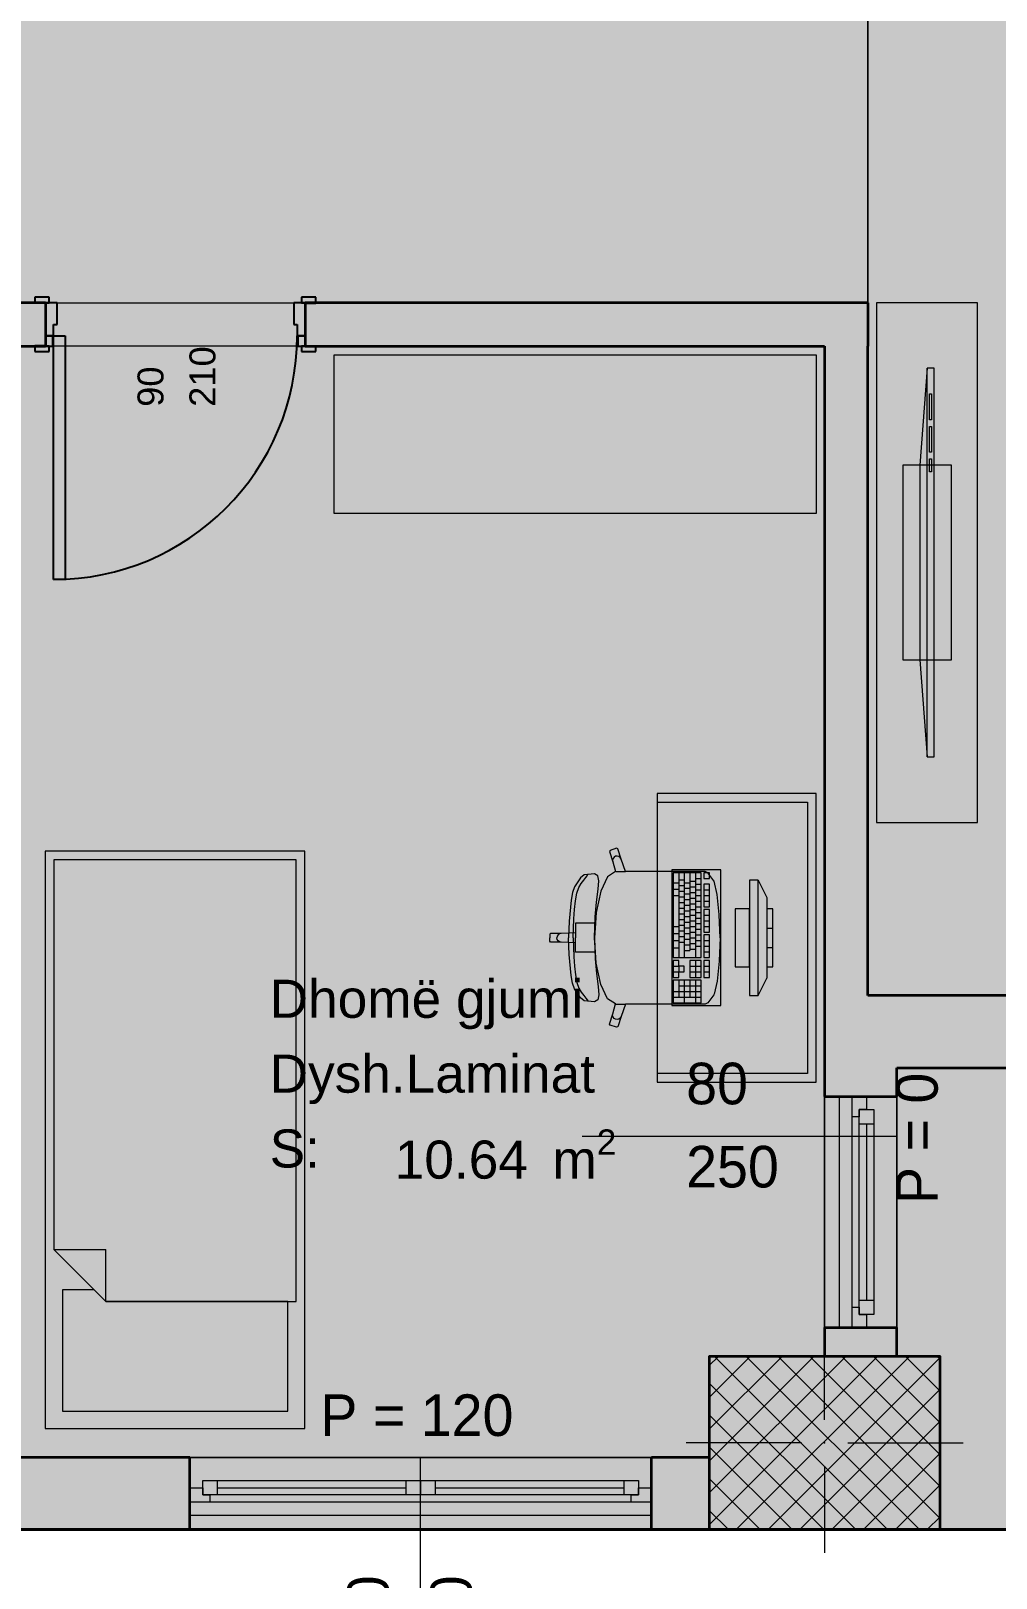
# Model space of a CAD drawing. Header units: millimetres. Extents: x 172821 to 253959, y -36092 to 17885.
# Drawn here: x 224861 to 228205, y -9034 to -3675 of the extents above; entities that cross this region are included whole.
import ezdxf
from ezdxf.enums import TextEntityAlignment as Align

# ---------------------------------------------------------------- set-up
doc = ezdxf.new("R2010")
doc.units = ezdxf.units.MM
doc.header["$MEASUREMENT"] = 0
for name, color, linetype, lineweight in [('A - Fill zone_Pen_No__22', 8, 'Continuous', 35), ('A - Mobilimi_Pen_No__18', 9, 'Continuous', 15), ('A - Muret_Pen_No__22', 8, 'Continuous', 35), ('A - Pllaka meskatit_Pen_No__1', 7, 'Continuous', 13), ('A - Pllaka meskatit_Pen_No__22', 8, 'Continuous', 35), ('A - Shtyllat_Pen_No__101', 252, 'Continuous', 13), ('A - Shtyllat_Pen_No__22', 8, 'Continuous', 35), ('ARCHICAD Doors_Pen_No__42', 8, 'Continuous', 25), ('ARCHICAD Windows_Pen_No__101', 252, 'Continuous', 13), ('ARCHICAD Windows_Pen_No__22', 8, 'Continuous', 35), ('ARCHICAD Zone Stamps_Pen_No__101', 252, 'Continuous', 13)]:
    doc.layers.add(name, color=color, linetype=linetype, lineweight=lineweight)
for name, color, linetype, lineweight, true_color in [('A - Fill zone_Pen_No__255', 7, 'Continuous', 13, 0xe8e8e8), ('A - Muret_Pen_No__82', 7, 'Continuous', 20, 0xaaaaaa), ('ARCHICAD Door Markers_Pen_No__112', 7, 'Continuous', 13, 0xd5aaaa), ('ARCHICAD Window Markers_Pen_No__111', 7, 'Continuous', 13, 0xccccff), ('ARCHICAD Windows_Pen_No__102', 7, 'Continuous', 13, 0xcccccc), ('Model Unit - Zone_Pen_No__102', 7, 'Continuous', 13, 0xcccccc)]:
    doc.layers.add(name, color=color, linetype=linetype, lineweight=lineweight, true_color=true_color)
for name, color, linetype in [('A - Muret', 7, 'Continuous'), ('A - Pllaka meskatit', 7, 'Continuous'), ('A - Shtyllat', 7, 'Continuous'), ('ARCHICAD Window Markers', 7, 'Continuous'), ('ARCHICAD Windows', 7, 'Continuous'), ('Model Unit - Zone', 7, 'Continuous')]:
    doc.layers.add(name, color=color, linetype=linetype)
doc.styles.add('GENERATED_STYLE_1', font='GOTHIC.TTF')
doc.styles.add('GENERATED_STYLE_2', font='arial.ttf')

# ---------------------------------------------------------------- blocks, each defined once
blk = doc.blocks.new('Slab_1', base_point=(232061.1, 7783.8))
at = {"layer": 'A - Pllaka meskatit_Pen_No__1', "color": 7, "linetype": 'Continuous', "lineweight": 13, "flags": 128}
blk.add_lwpolyline([(232061.1, 7783.8), (190161.1, 7783.8), (190161.1, -3216.2), (191111.1, -3216.2), (191111.1, -7116.2), (191511.1, -7116.2), (191511.1, -8316.2), (195311.1, -8316.2), (195311.1, -7116.2), (200461.1, -7116.2), (200461.1, -10116.2), (218411.1, -10116.2), (218411.1, -8866.2), (232061.1, -8866.2)], close=True, dxfattribs=at)
blk = doc.blocks.new('Slab_3', base_point=(218411.1, -10116.2))
at = {"layer": 'A - Pllaka meskatit_Pen_No__22', "color": 8, "linetype": 'Continuous', "lineweight": 35, "flags": 128}
blk.add_lwpolyline([(218411.1, -10116.2), (232061.1, -10116.2), (232061.1, -8866.2), (218411.1, -8866.2)], close=True, dxfattribs=at)
blk = doc.blocks.new('Dhomë gjumi_Dysh.Laminat _77', base_point=(226264.1, -7337.2))
at = {"layer": 'ARCHICAD Zone Stamps_Pen_No__101', "color": 252, "lineweight": 13, "insert": (226121.4, -7480), "char_height": 132, "attachment_point": 1, "style": 'GENERATED_STYLE_2'}
blk.add_mtext('\\A1;{\\pql;\\pt0,6060;\\fArial|b0|i0|c0|p34;10.64\\fArial|b0|i0|c0|p34;\\A1{\\H.66x;\\S^  ;}\\fArial|b0|i0|c0|p34; m\\fArial|b0|i0|c0|p34;\\A1{\\H.66x;\\S2^  ;}}', dxfattribs=at)
at = {"layer": 'ARCHICAD Zone Stamps_Pen_No__101', "color": 252, "lineweight": 13, "style": 'GENERATED_STYLE_2'}
for tag, p in [('ROOM_NAME', (225687.9, -6961.4)), ('DUMMY_849', (226840.4, -6931.2)), ('ROOM_NUMBER', (225687.9, -7220.7)), ('DUMMY_850', (226840.4, -7190.5)), ('measuredAreaCode', (225687.9, -7480))]:
    blk.add_attdef(tag, text='', height=132, dxfattribs=at).set_placement(p, align=Align.TOP_LEFT)
blk = doc.blocks.new('Slab_5', base_point=(232061.1, 7783.8))
at = {"layer": 'A - Pllaka meskatit_Pen_No__22', "color": 8, "linetype": 'Continuous', "lineweight": 35, "flags": 128}
blk.add_lwpolyline([(232061.1, 7783.8), (190161.1, 7783.8), (190161.1, -3216.2), (191111.1, -3216.2), (191111.1, -7116.2), (191511.1, -7116.2), (191511.1, -8316.2), (195311.1, -8316.2), (195311.1, -7116.2), (200461.1, -7116.2), (200461.1, -10116.2), (218411.1, -10116.2), (218411.1, -8866.2), (232061.1, -8866.2)], close=True, dxfattribs=at)
blk = doc.blocks.new('Triple Window 25')
at = {"layer": 'ARCHICAD Windows_Pen_No__101', "color": 252, "linetype": 'Continuous', "lineweight": 13}
for p, q in [((-1200, 105), (1200, 105)), ((-1200, 0), (-1155, 0)), ((-1155, 25), (-1105, 25)), ((-1155, -25), (-1155, 25)), ((-1155, 0), (-1155, -25)), ((-1105, 25), (-1105, -25)), ((-1105, 25), (-468.3, 25)), ((-1105, 0), (-468.3, 0)), ((-468.3, -25), (-468.3, 25)), ((-468.3, 25), (-418.3, 25)), ((-418.3, 25), (-418.3, -25)), ((-418.3, -25), (-418.3, 0)), ((-418.3, 0), (-393.3, 0)), ((-393.3, 0), (-368.3, 0)), ((-368.3, 25), (-318.3, 25)), ((-368.3, -25), (-368.3, 25)), ((-368.3, 0), (-368.3, -25)), ((-318.3, 25), (-318.3, -25)), ((-318.3, 25), (318.3, 25)), ((-318.3, 0), (318.3, 0)), ((318.3, -25), (318.3, 25)), ((318.3, 25), (368.3, 25)), ((368.3, 25), (368.3, -25)), ((368.3, -25), (368.3, 0)), ((368.3, 0), (393.3, 0)), ((393.3, 0), (418.3, 0)), ((418.3, 25), (468.3, 25)), ((418.3, -25), (418.3, 25)), ((418.3, 0), (418.3, -25)), ((468.3, 25), (468.3, -25)), ((468.3, 25), (1105, 25)), ((468.3, 0), (1105, 0)), ((1105, -25), (1105, 25)), ((1105, 25), (1155, 25)), ((1155, 25), (1155, -25)), ((1155, -25), (1155, 0)), ((1155, 0), (1200, 0)), ((-1130, -50), (-1200, -50)), ((-1155, -25), (-1130, -25)), ((-1105, -25), (-1155, -25)), ((-1130, -25), (-1130, -50)), ((-468.3, -25), (-1105, -25)), ((-418.3, -25), (-468.3, -25)), ((-443.3, -50), (-443.3, -25)), ((-443.3, -25), (-418.3, -25)), ((-393.3, -50), (-443.3, -50)), ((-343.3, -50), (-393.3, -50)), ((-368.3, -25), (-343.3, -25)), ((-318.3, -25), (-368.3, -25)), ((-343.3, -25), (-343.3, -50)), ((318.3, -25), (-318.3, -25)), ((368.3, -25), (318.3, -25)), ((343.3, -50), (343.3, -25)), ((343.3, -25), (368.3, -25)), ((393.3, -50), (343.3, -50)), ((443.3, -50), (393.3, -50)), ((418.3, -25), (443.3, -25)), ((468.3, -25), (418.3, -25)), ((443.3, -25), (443.3, -50)), ((1105, -25), (468.3, -25)), ((1155, -25), (1105, -25)), ((1130, -50), (1130, -25)), ((1130, -25), (1155, -25)), ((1200, -50), (1130, -50)), ((-1200, -145), (1200, -145))]:
    blk.add_line(p, q, dxfattribs=at)
at = {"layer": 'ARCHICAD Windows_Pen_No__102', "color": 254, "linetype": 'Continuous', "lineweight": 13, "true_color": 0xcccccc}
for p, q in [((1200, 105), (-1200, 105)), ((-1200, 105), (-1200, -95)), ((1200, -95), (1200, 105)), ((-1105, 25), (-468.3, 25)), ((-318.3, 25), (318.3, 25)), ((468.3, 25), (1105, 25)), ((-443.3, -50), (-1130, -50)), ((343.3, -50), (-343.3, -50)), ((1130, -50), (443.3, -50)), ((-1200, -95), (1200, -95))]:
    blk.add_line(p, q, dxfattribs=at)
at = {"layer": 'ARCHICAD Windows_Pen_No__22', "color": 8, "linetype": 'Continuous', "lineweight": 35}
for p, q in [((-1200, 0), (-1200, 105)), ((1200, 0), (1200, 105)), ((-1200, -50), (-1200, 0)), ((-1200, -50), (-1200, 0)), ((1200, -50), (1200, 0)), ((1200, -50), (1200, 0)), ((-1200, -145), (-1200, -50)), ((1200, -145), (1200, -50))]:
    blk.add_line(p, q, dxfattribs=at)
blk = doc.blocks.new('W Marker 25_5')
at = {"layer": 'ARCHICAD Window Markers_Pen_No__111', "color": 254, "linetype": 'Continuous', "lineweight": 13, "true_color": 0xccccff}
blk.add_line((196.3, 840), (196.3, -250), dxfattribs=at)
at = {"layer": 'ARCHICAD Window Markers_Pen_No__111', "color": 254, "lineweight": 13, "true_color": 0xccccff, "char_height": 144, "attachment_point": 7, "style": 'GENERATED_STYLE_1'}
for s, insert, rotation in [('\\A1;{\\pql;\\pt0;\\fCentury Gothic|b0|i0|c0|p34;240\\fCentury Gothic|b0|i0|c0|p34;\\A1{\\H.66x;\\S^  ;}\\fCentury Gothic|b0|i0|c0|p34;\\fCentury Gothic|b0|i0|c0|p34;}', (-23.4, 480), 270), ('\\A1;{\\pql;\\pt0;\\fCentury Gothic|b0|i0|c0|p34;240\\fCentury Gothic|b0|i0|c0|p34;\\A1{\\H.66x;\\S^  ;}\\fCentury Gothic|b0|i0|c0|p34;\\fCentury Gothic|b0|i0|c0|p34;}', (264.6, 480), 270), ('\\A1;{\\pql;\\pt0;\\fCentury Gothic|b0|i0|c0|p34;P = 10\\fCentury Gothic|b0|i0|c0|p34;\\A1{\\H.66x;\\S^  ;}\\fCentury Gothic|b0|i0|c0|p34;\\fCentury Gothic|b0|i0|c0|p34;}', (487.7, -282.3), 180)]:
    blk.add_mtext(s, dxfattribs=dict(at, insert=insert, rotation=rotation))
blk = doc.blocks.new('Wall_12', base_point=(231811.1, -7266.2))
at = {"layer": 'A - Muret_Pen_No__82', "linetype": 'Continuous', "lineweight": 0, "true_color": 0xd4d4d4}
for points in [[(227861.1, -7266.2), (227611.1, -7016.2), (227611.1, -7266.2)], [(227861.1, -7016.2), (227611.1, -7016.2), (227861.1, -7266.2)], [(227861.1, -7266.2), (228611.1, -7266.2), (228611.1, -7016.2), (227861.1, -7016.2)], [(231011.1, -7266.2), (231661.1, -7266.2), (231661.1, -7016.2), (231011.1, -7016.2)]]:
    blk.add_hatch(color=254, dxfattribs=at).paths.add_polyline_path(points)
at = {"layer": 'A - Muret_Pen_No__22', "color": 8, "linetype": 'Continuous', "lineweight": 35}
for p, q in [((228611.1, -7121.2), (228611.1, -7016.2)), ((231011.1, -7121.2), (231011.1, -7016.2)), ((228611.1, -7171.2), (228611.1, -7121.2)), ((231011.1, -7171.2), (231011.1, -7121.2)), ((228611.1, -7266.2), (228611.1, -7171.2)), ((231011.1, -7266.2), (231011.1, -7171.2))]:
    blk.add_line(p, q, dxfattribs=at)
at = {"layer": 'A - Muret_Pen_No__22', "color": 8, "linetype": 'Continuous', "lineweight": 35, "flags": 128}
for points in [[(227611.1, -7016.2), (227611.1, -7266.2)], [(228611.1, -7016.2), (227761.1, -7016.2)], [(231661.1, -7016.2), (231011.1, -7016.2)], [(227861.1, -7266.2), (228611.1, -7266.2)], [(231011.1, -7266.2), (231661.1, -7266.2)]]:
    blk.add_lwpolyline(points, dxfattribs=at)
at = {"layer": 'ARCHICAD Window Markers', "color": 254, "lineweight": 13, "true_color": 0xccccff, "rotation": 180}
blk.add_blockref('W Marker 25_5', (229811.1, -7266.2), dxfattribs=at)
at = {"layer": 'ARCHICAD Windows', "color": 252, "linetype": 'Continuous', "lineweight": 13, "zscale": 1000}
blk.add_blockref('Triple Window 25', (229811.1, -7121.2), dxfattribs=at)
blk = doc.blocks.new('Double Sash Window 25')
at = {"layer": 'ARCHICAD Windows_Pen_No__101', "color": 252, "linetype": 'Continuous', "lineweight": 13}
for p, q in [((-800, 105), (800, 105)), ((800, 105), (-800, 105)), ((-800, 105), (-800, -95)), ((-800, 0), (-800, 105)), ((800, -95), (800, 105)), ((800, 0), (800, 105)), ((-800, 0), (-755, 0)), ((-800, -50), (-800, 0)), ((-800, -50), (-800, 0)), ((-755, 25), (-705, 25)), ((-755, -25), (-755, 25)), ((-755, 0), (-755, -25)), ((-705, 25), (-50, 25)), ((-705, 25), (-705, -25)), ((-705, 25), (-50, 25)), ((-705, 0), (-50, 0)), ((-50, -25), (-50, 25)), ((-50, 25), (0, 25)), ((0, 25), (0, -25)), ((0, 25), (50, 25)), ((0, -25), (0, 25)), ((50, 25), (705, 25)), ((50, 25), (50, -25)), ((50, 25), (705, 25)), ((50, 0), (705, 0)), ((705, -25), (705, 25)), ((705, 25), (755, 25)), ((755, 25), (755, -25)), ((755, -25), (755, 0)), ((755, 0), (800, 0)), ((800, -50), (800, 0)), ((800, -50), (800, 0)), ((-730, -50), (-800, -50)), ((-800, -145), (-800, -50)), ((-755, -25), (-730, -25)), ((-705, -25), (-755, -25)), ((-730, -25), (-730, -50)), ((0, -50), (-730, -50)), ((-50, -25), (-705, -25)), ((0, -25), (-50, -25)), ((50, -25), (0, -25)), ((730, -50), (0, -50)), ((705, -25), (50, -25)), ((755, -25), (705, -25)), ((730, -50), (730, -25)), ((730, -25), (755, -25)), ((800, -50), (730, -50)), ((800, -145), (800, -50)), ((-800, -95), (800, -95)), ((-800, -145), (800, -145))]:
    blk.add_line(p, q, dxfattribs=at)
blk = doc.blocks.new('W Marker 25_6')
at = {"layer": 'ARCHICAD Window Markers_Pen_No__111', "color": 254, "linetype": 'Continuous', "lineweight": 13, "true_color": 0xccccff}
blk.add_line((0, 840), (0, -250), dxfattribs=at)
at = {"layer": 'ARCHICAD Window Markers_Pen_No__111', "color": 254, "lineweight": 13, "true_color": 0xccccff, "char_height": 144, "attachment_point": 7, "style": 'GENERATED_STYLE_1'}
for s, insert, rotation in [('\\A1;{\\pql;\\pt0;\\fCentury Gothic|b0|i0|c0|p34;130\\fCentury Gothic|b0|i0|c0|p34;\\A1{\\H.66x;\\S^  ;}\\fCentury Gothic|b0|i0|c0|p34;\\fCentury Gothic|b0|i0|c0|p34;}', (-219.7, 480), 270), ('\\A1;{\\pql;\\pt0;\\fCentury Gothic|b0|i0|c0|p34;160\\fCentury Gothic|b0|i0|c0|p34;\\A1{\\H.66x;\\S^  ;}\\fCentury Gothic|b0|i0|c0|p34;\\fCentury Gothic|b0|i0|c0|p34;}', (68.3, 480), 270), ('\\A1;{\\pql;\\pt0;\\fCentury Gothic|b0|i0|c0|p34;P = 120\\fCentury Gothic|b0|i0|c0|p34;\\A1{\\H.66x;\\S^  ;}\\fCentury Gothic|b0|i0|c0|p34;\\fCentury Gothic|b0|i0|c0|p34;}', (347.6, -282.3), 180)]:
    blk.add_mtext(s, dxfattribs=dict(at, insert=insert, rotation=rotation))
blk = doc.blocks.new('Wall_13', base_point=(227611.1, -8866.2))
at = {"layer": 'A - Muret_Pen_No__82', "linetype": 'Continuous', "lineweight": 0, "true_color": 0xd4d4d4}
for points in [[(223911.1, -8616.2), (223911.1, -8866.2), (225411.1, -8866.2), (225411.1, -8616.2)], [(227011.1, -8866.2), (227211.1, -8866.2), (227211.1, -8616.2), (227011.1, -8616.2)]]:
    blk.add_hatch(color=254, dxfattribs=at).paths.add_polyline_path(points)
at = {"layer": 'A - Muret_Pen_No__22', "color": 8, "linetype": 'Continuous', "lineweight": 35}
for p, q in [((225411.1, -8721.2), (225411.1, -8616.2)), ((227011.1, -8721.2), (227011.1, -8616.2)), ((225411.1, -8771.2), (225411.1, -8721.2)), ((227011.1, -8771.2), (227011.1, -8721.2)), ((225411.1, -8866.2), (225411.1, -8771.2)), ((227011.1, -8866.2), (227011.1, -8771.2))]:
    blk.add_line(p, q, dxfattribs=at)
at = {"layer": 'A - Muret_Pen_No__22', "color": 8, "linetype": 'Continuous', "lineweight": 35, "flags": 128}
for points in [[(225411.1, -8616.2), (224811.1, -8616.2)], [(227211.1, -8616.2), (227011.1, -8616.2)], [(223911.1, -8866.2), (225411.1, -8866.2)], [(227011.1, -8866.2), (227211.1, -8866.2)]]:
    blk.add_lwpolyline(points, dxfattribs=at)
at = {"layer": 'ARCHICAD Window Markers_Pen_No__111', "color": 254, "lineweight": 13, "true_color": 0xccccff, "rotation": 180}
blk.add_blockref('W Marker 25_6', (226211.1, -8866.2), dxfattribs=at)
at = {"layer": 'ARCHICAD Windows_Pen_No__101', "color": 252, "linetype": 'Continuous', "lineweight": 13, "zscale": 1000}
blk.add_blockref('Double Sash Window 25', (226211.1, -8721.2), dxfattribs=at)
blk = doc.blocks.new('Door 25')
at = {"layer": 'ARCHICAD Doors_Pen_No__42', "color": 8, "linetype": 'Continuous', "lineweight": 25}
for p, q in [((382, 0), (382, 844)), ((382, 844), (422, 844)), ((422, 844), (422, 0)), ((-437, 54), (-487, 54)), ((-487, 54), (-487, 35)), ((-437, 35), (-437, 54)), ((487, 54), (437, 54)), ((437, 54), (437, 35)), ((487, 35), (487, 54)), ((-487, 35), (-437, 35)), ((-450, 35), (-487, 35)), ((-450, 35), (-487, 35)), ((-425, 35), (-450, 35)), ((-450, 35), (-450, 0)), ((-450, 0), (-450, 35)), ((-450, 0), (-450, 35)), ((-450, 0), (-425, 0)), ((-422, 0), (-450, 0)), ((-450, 0), (-450, -115)), ((-450, -115), (-450, 0)), ((-450, -115), (-450, 0)), ((-425, 0), (-425, 35)), ((-422, -40), (-422, 0)), ((422, 0), (382, 0)), ((450, 0), (422, 0)), ((422, 0), (422, -40)), ((450, 35), (425, 35)), ((425, 35), (425, 0)), ((425, 0), (450, 0)), ((437, 35), (487, 35)), ((450, 0), (450, 35)), ((450, 0), (450, 35)), ((450, 0), (450, 35)), ((450, 35), (487, 35)), ((450, 35), (487, 35)), ((450, -115), (450, 0)), ((450, -115), (450, 0)), ((450, -115), (450, 0)), ((-410, -40), (-422, -40)), ((-410, -115), (-410, -40)), ((422, -40), (410, -40)), ((410, -40), (410, -115)), ((-437, -115), (-487, -115)), ((-487, -115), (-487, -134)), ((-450, -115), (-487, -115)), ((-450, -115), (-487, -115)), ((-487, -134), (-437, -134)), ((-450, -115), (-410, -115)), ((-437, -134), (-437, -115)), ((410, -115), (450, -115)), ((487, -115), (437, -115)), ((437, -115), (437, -134)), ((437, -134), (487, -134)), ((450, -115), (487, -115)), ((450, -115), (487, -115)), ((487, -134), (487, -115))]:
    blk.add_line(p, q, dxfattribs=at)
blk.add_arc((422, 0), 844, 90, 180, dxfattribs=at)
blk = doc.blocks.new('D Marker 22')
at = {"layer": 'ARCHICAD Door Markers_Pen_No__112', "color": 9, "lineweight": 13, "true_color": 0xd5aaaa, "style": 'GENERATED_STYLE_2'}
for tag, p in [('AC_MarkerText_3', (-165.9, -155.7)), ('AC_MarkerText_2', (14.1, -224))]:
    blk.add_attdef(tag, text='', height=90, rotation=270, dxfattribs=at).set_placement(p, align=Align.BOTTOM_LEFT)
blk = doc.blocks.new('Wall_26', base_point=(227611.1, -4616.2))
at = {"layer": 'A - Muret_Pen_No__82', "linetype": 'Continuous', "lineweight": 0, "true_color": 0xd4d4d4}
for points in [[(221611.1, -4766.2), (221461.1, -4616.2), (221461.1, -4766.2)], [(221611.1, -4616.2), (221461.1, -4616.2), (221611.1, -4766.2)], [(221611.1, -4766.2), (223661.1, -4766.2), (223661.1, -4616.2), (221611.1, -4616.2)], [(224561.1, -4616.2), (224561.1, -4766.2), (224911.1, -4766.2), (224911.1, -4616.2)], [(227611.1, -4616.2), (225811.1, -4616.2), (225811.1, -4766.2), (227611.1, -4766.2)], [(227611.1, -4766.2), (227761.1, -4766.2), (227761.1, -4616.2)], [(227611.1, -4766.2), (227761.1, -4616.2), (227611.1, -4616.2)]]:
    blk.add_hatch(color=254, dxfattribs=at).paths.add_polyline_path(points)
at = {"layer": 'A - Muret_Pen_No__22', "color": 8, "linetype": 'Continuous', "lineweight": 35}
for p, q in [((223661.1, -4616.2), (223624.1, -4616.2)), ((223661.1, -4616.2), (223661.1, -4731.2)), ((224561.1, -4616.2), (224598.1, -4616.2)), ((224561.1, -4616.2), (224561.1, -4731.2)), ((224911.1, -4616.2), (224874.1, -4616.2)), ((224911.1, -4616.2), (224911.1, -4731.2)), ((225811.1, -4616.2), (225848.1, -4616.2)), ((225811.1, -4616.2), (225811.1, -4731.2)), ((223661.1, -4766.2), (223624.1, -4766.2)), ((223661.1, -4731.2), (223661.1, -4766.2)), ((224561.1, -4731.2), (224561.1, -4766.2)), ((224561.1, -4766.2), (224598.1, -4766.2)), ((224911.1, -4766.2), (224874.1, -4766.2)), ((224911.1, -4731.2), (224911.1, -4766.2)), ((225811.1, -4731.2), (225811.1, -4766.2)), ((225811.1, -4766.2), (225848.1, -4766.2))]:
    blk.add_line(p, q, dxfattribs=at)
at = {"layer": 'A - Muret_Pen_No__22', "color": 8, "linetype": 'Continuous', "lineweight": 35, "flags": 128}
for points in [[(221461.1, -4616.2), (221461.1, -4766.2)], [(223661.1, -4616.2), (221611.1, -4616.2)], [(224911.1, -4616.2), (224561.1, -4616.2)], [(227761.1, -4616.2), (225811.1, -4616.2)], [(227761.1, -4616.2), (227761.1, -4766.2)], [(221611.1, -4766.2), (223661.1, -4766.2)], [(224561.1, -4766.2), (224661.1, -4766.2)], [(224811.1, -4766.2), (224911.1, -4766.2)], [(225811.1, -4766.2), (227611.1, -4766.2)]]:
    blk.add_lwpolyline(points, dxfattribs=at)
at = {"layer": 'ARCHICAD Door Markers_Pen_No__112', "color": 9, "lineweight": 13, "true_color": 0xd5aaaa}
ref = blk.add_blockref('D Marker 22', (224111.1, -4766.2), dxfattribs=dict(at, rotation=180))
ref.add_attrib('AC_MarkerText_2', '90', dxfattribs={"color": 9, "lineweight": 13, "true_color": 0xd5aaaa, "height": 90, "rotation": 90, "style": 'GENERATED_STYLE_2'}).set_placement((224096.9, -4976.8), align=Align.BOTTOM_LEFT)
ref.add_attrib('AC_MarkerText_3', '210', dxfattribs={"color": 9, "lineweight": 13, "true_color": 0xd5aaaa, "height": 90, "rotation": 90, "style": 'GENERATED_STYLE_2'}).set_placement((224276.9, -4976.8), align=Align.BOTTOM_LEFT)
ref = blk.add_blockref('D Marker 22', (225361.1, -4766.2), dxfattribs=dict(at, rotation=180))
ref.add_attrib('AC_MarkerText_2', '90', dxfattribs={"color": 9, "lineweight": 13, "true_color": 0xd5aaaa, "height": 90, "rotation": 90, "style": 'GENERATED_STYLE_2'}).set_placement((225346.9, -4976.8), align=Align.BOTTOM_LEFT)
ref.add_attrib('AC_MarkerText_3', '210', dxfattribs={"color": 9, "lineweight": 13, "true_color": 0xd5aaaa, "height": 90, "rotation": 90, "style": 'GENERATED_STYLE_2'}).set_placement((225526.9, -4976.8), align=Align.BOTTOM_LEFT)
at = {"layer": 'ARCHICAD Doors_Pen_No__42', "color": 8, "linetype": 'Continuous', "lineweight": 25, "xscale": -1, "zscale": 1000, "rotation": 180}
blk.add_blockref('Door 25', (224111.1, -4731.2), dxfattribs=at)
at = {"layer": 'ARCHICAD Doors_Pen_No__42', "color": 8, "linetype": 'Continuous', "lineweight": 25, "zscale": 1000, "rotation": 180}
blk.add_blockref('Door 25', (225361.1, -4731.2), dxfattribs=at)
blk = doc.blocks.new('Window 25')
at = {"layer": 'ARCHICAD Windows_Pen_No__101', "color": 252, "linetype": 'Continuous', "lineweight": 13}
for p, q in [((-400, 105), (400, 105)), ((-400, 0), (-355, 0)), ((-355, 25), (-305, 25)), ((-355, -25), (-355, 25)), ((-355, 0), (-355, -25)), ((-305, 25), (-305, -25)), ((-305, 25), (305, 25)), ((-305, 0), (305, 0)), ((305, -25), (305, 25)), ((305, 25), (355, 25)), ((355, 25), (355, -25)), ((355, -25), (355, 0)), ((355, 0), (400, 0)), ((-330, -50), (-400, -50)), ((-355, -25), (-330, -25)), ((-305, -25), (-355, -25)), ((-330, -25), (-330, -50)), ((305, -25), (-305, -25)), ((355, -25), (305, -25)), ((330, -50), (330, -25)), ((330, -25), (355, -25)), ((400, -50), (330, -50)), ((-400, -145), (400, -145))]:
    blk.add_line(p, q, dxfattribs=at)
at = {"layer": 'ARCHICAD Windows_Pen_No__102', "color": 254, "linetype": 'Continuous', "lineweight": 13, "true_color": 0xcccccc}
for p, q in [((400, 105), (-400, 105)), ((-400, 105), (-400, -95)), ((400, -95), (400, 105)), ((-305, 25), (305, 25)), ((330, -50), (-330, -50)), ((-400, -95), (400, -95))]:
    blk.add_line(p, q, dxfattribs=at)
at = {"layer": 'ARCHICAD Windows_Pen_No__22', "color": 8, "linetype": 'Continuous', "lineweight": 35}
for p, q in [((-400, 0), (-400, 105)), ((400, 0), (400, 105)), ((-400, -50), (-400, 0)), ((-400, -50), (-400, 0)), ((400, -50), (400, 0)), ((400, -50), (400, 0)), ((-400, -145), (-400, -50)), ((400, -145), (400, -50))]:
    blk.add_line(p, q, dxfattribs=at)
blk = doc.blocks.new('W Marker 25_20')
at = {"layer": 'ARCHICAD Window Markers_Pen_No__111', "color": 254, "linetype": 'Continuous', "lineweight": 13, "true_color": 0xccccff}
blk.add_line((-262.8, -1090), (-262.8, 0), dxfattribs=at)
at = {"layer": 'ARCHICAD Window Markers_Pen_No__111', "color": 254, "lineweight": 13, "true_color": 0xccccff, "char_height": 144, "attachment_point": 7, "style": 'GENERATED_STYLE_1'}
for s, insert, rotation in [('\\A1;{\\pql;\\pt0;\\fCentury Gothic|b0|i0|c0|p34;P = 0\\fCentury Gothic|b0|i0|c0|p34;\\A1{\\H.66x;\\S^  ;}\\fCentury Gothic|b0|i0|c0|p34;\\fCentury Gothic|b0|i0|c0|p34;}', (-27.7, 183.7), 180), ('\\A1;{\\pql;\\pt0;\\fCentury Gothic|b0|i0|c0|p34;250\\fCentury Gothic|b0|i0|c0|p34;\\A1{\\H.66x;\\S^  ;}\\fCentury Gothic|b0|i0|c0|p34;\\fCentury Gothic|b0|i0|c0|p34;}', (-43.2, -730), 90), ('\\A1;{\\pql;\\pt0;\\fCentury Gothic|b0|i0|c0|p34;80\\fCentury Gothic|b0|i0|c0|p34;\\A1{\\H.66x;\\S^  ;}\\fCentury Gothic|b0|i0|c0|p34;\\fCentury Gothic|b0|i0|c0|p34;}', (-331.2, -730), 90)]:
    blk.add_mtext(s, dxfattribs=dict(at, insert=insert, rotation=rotation))
blk = doc.blocks.new('Wall_85', base_point=(227611.1, -7266.2))
at = {"layer": 'A - Muret_Pen_No__82', "linetype": 'Continuous', "lineweight": 0, "true_color": 0xd4d4d4}
for points in [[(227861.1, -7266.2), (227611.1, -7266.2), (227611.1, -7366.2), (227861.1, -7366.2)], [(227611.1, -8266.2), (227861.1, -8266.2), (227861.1, -8166.2), (227611.1, -8166.2)]]:
    blk.add_hatch(color=254, dxfattribs=at).paths.add_polyline_path(points)
at = {"layer": 'A - Muret_Pen_No__22', "color": 8, "linetype": 'Continuous', "lineweight": 35}
for p, q in [((227611.1, -7366.2), (227706.1, -7366.2)), ((227706.1, -7366.2), (227756.1, -7366.2)), ((227756.1, -7366.2), (227861.1, -7366.2)), ((227611.1, -8166.2), (227706.1, -8166.2)), ((227706.1, -8166.2), (227756.1, -8166.2)), ((227756.1, -8166.2), (227861.1, -8166.2))]:
    blk.add_line(p, q, dxfattribs=at)
at = {"layer": 'A - Muret_Pen_No__22', "color": 8, "linetype": 'Continuous', "lineweight": 35, "flags": 128}
for points in [[(227611.1, -7266.2), (227611.1, -7366.2)], [(227861.1, -7366.2), (227861.1, -7266.2)], [(227611.1, -8166.2), (227611.1, -8266.2)], [(227861.1, -8266.2), (227861.1, -8166.2)]]:
    blk.add_lwpolyline(points, dxfattribs=at)
at = {"layer": 'ARCHICAD Window Markers', "color": 254, "lineweight": 13, "true_color": 0xccccff, "rotation": 270}
blk.add_blockref('W Marker 25_20', (227861.1, -7766.2), dxfattribs=at)
at = {"layer": 'ARCHICAD Windows', "color": 21, "linetype": 'Continuous', "lineweight": 18, "true_color": 0xff9955, "zscale": 1000, "rotation": 270}
blk.add_blockref('Window 25', (227756.1, -7766.2), dxfattribs=at)
blk = doc.blocks.new('Wall_93', base_point=(227611.1, -4616.2))
at = {"layer": 'A - Muret_Pen_No__82', "linetype": 'Continuous', "lineweight": 0, "true_color": 0xd4d4d4}
blk.add_hatch(color=254, dxfattribs=at).paths.add_polyline_path([(227611.1, -4766.2), (227611.1, -7016.2), (227761.1, -7016.2), (227761.1, -4766.2)])
at = {"layer": 'A - Muret_Pen_No__22', "color": 8, "linetype": 'Continuous', "lineweight": 35, "flags": 128}
for points in [[(227611.1, -4766.2), (227611.1, -7016.2)], [(227761.1, -7016.2), (227761.1, -4766.2)]]:
    blk.add_lwpolyline(points, dxfattribs=at)
blk = doc.blocks.new('Column_10', base_point=(227611.1, -8566.2))
at = {"layer": 'A - Shtyllat_Pen_No__101', "linetype": 'Continuous', "lineweight": 13}
h = blk.add_hatch(dxfattribs=at)
h.set_pattern_fill('Concrete_Block', color=252, style=0, pattern_type=2)
h.set_pattern_definition([(45, (0, 0), (-55.154327, 55.154327), []), (135, (0, 0), (55.154327, 55.154327), [])])
h.paths.add_polyline_path([(228011.1, -8866.2), (228011.1, -8266.2), (227211.1, -8266.2), (227211.1, -8866.2)])
at = {"layer": 'A - Shtyllat_Pen_No__101', "color": 252, "linetype": 'Continuous', "lineweight": 13}
for p, q in [((227611.1, -8486.2), (227611.1, -8186.2)), ((227531.1, -8566.2), (227131.1, -8566.2)), ((227691.1, -8566.2), (228091.1, -8566.2)), ((227611.1, -8646.2), (227611.1, -8946.2))]:
    blk.add_line(p, q, dxfattribs=at)
blk.add_point((227611.1, -8566.2), dxfattribs=at)
at = {"layer": 'A - Shtyllat_Pen_No__22', "color": 8, "linetype": 'Continuous', "lineweight": 35, "flags": 128}
blk.add_lwpolyline([(228011.1, -8866.2), (228011.1, -8266.2), (227211.1, -8266.2), (227211.1, -8866.2)], close=True, dxfattribs=at)
blk = doc.blocks.new('Dining Table 01 25_3')
at = {"layer": 'A - Mobilimi_Pen_No__18', "color": 9, "linetype": 'Continuous', "lineweight": 15}
for p, q in [((1800, 350), (0, 350)), ((0, 350), (0, 0)), ((1800, 0), (1800, 350)), ((0, 0), (1800, 0))]:
    blk.add_line(p, q, dxfattribs=at)
at = {"layer": 'A - Mobilimi_Pen_No__18', "color": 9, "linetype": 'Continuous', "lineweight": 15, "flags": 128}
blk.add_lwpolyline([(0, 0), (1800, 0), (1800, 350), (0, 350)], close=True, dxfattribs=at)
blk = doc.blocks.new('Flat Panel TV 25')
at = {"layer": 'A - Mobilimi_Pen_No__18', "color": 9, "linetype": 'Continuous', "lineweight": 15}
for p, q in [((0, 25), (1347.4, 25)), ((988.1, 10), (988.1, 16.2)), ((988.1, 16.2), (1033, 16.2)), ((1033, 10), (988.1, 10)), ((1033, 16.2), (1033, 10)), ((1055.4, 10), (1055.4, 16.2)), ((1055.4, 16.2), (1145.3, 16.2)), ((1145.3, 10), (1055.4, 10)), ((1145.3, 16.2), (1145.3, 10)), ((1167.7, 10), (1167.7, 16.2)), ((1167.7, 16.2), (1257.5, 16.2)), ((1257.5, 10), (1167.7, 10)), ((1257.5, 16.2), (1257.5, 10))]:
    blk.add_line(p, q, dxfattribs=at)
at = {"layer": 'A - Mobilimi_Pen_No__18', "color": 9, "linetype": 'Continuous', "lineweight": 15, "flags": 128}
for points in [[(336.8, -59.2), (1010.5, -59.2), (1010.5, 109.2), (336.8, 109.2)], [(0, 0), (1347.4, 0), (1347.4, 25), (1010.5, 50), (336.8, 50), (0, 25)]]:
    blk.add_lwpolyline(points, close=True, dxfattribs=at)
blk = doc.blocks.new('Dining Table 01 25_19')
at = {"layer": 'A - Mobilimi_Pen_No__18', "color": 9, "linetype": 'Continuous', "lineweight": 15}
for p, q in [((1670, 550), (0, 550)), ((0, 550), (0, 0)), ((1670, 0), (1670, 550)), ((0, 0), (1670, 0))]:
    blk.add_line(p, q, dxfattribs=at)
at = {"layer": 'A - Mobilimi_Pen_No__18', "color": 9, "linetype": 'Continuous', "lineweight": 15, "flags": 128}
blk.add_lwpolyline([(0, 0), (1670, 0), (1670, 550), (0, 550)], close=True, dxfattribs=at)
blk = doc.blocks.new('Office Workstation Solo 25_2')
at = {"layer": 'A - Mobilimi_Pen_No__18', "color": 9, "linetype": 'Continuous', "lineweight": 15}
for p, q in [((-970, 0), (-1000, 0)), ((-1000, 0), (-1000, -30)), ((-30, 0), (-970, 0)), ((0, 0), (-30, 0)), ((0, -30), (0, 0)), ((-1000, -30), (-1000, -550)), ((-970, -30), (-30, -30)), ((-970, -550), (-970, -30)), ((-30, -30), (-30, -550)), ((0, -550), (0, -30)), ((-400, -150), (-600, -150)), ((-600, -150), (-600, -170)), ((-533.3, -170), (-533.3, -150)), ((-466.7, -170), (-466.7, -150)), ((-400, -170), (-400, -150)), ((-700, -200), (-640, -170)), ((-300, -200), (-700, -200)), ((-700, -200), (-700, -230)), ((-640, -170), (-360, -170)), ((-600, -170), (-400, -170)), ((-300, -200), (-360, -170)), ((-300, -230), (-300, -200)), ((-700, -230), (-300, -230)), ((-400, -230), (-600, -230)), ((-600, -230), (-600, -280)), ((-400, -280), (-400, -230)), ((-600, -280), (-400, -280)), ((-724.7, -375.1), (-729.3, -383.7)), ((-705.6, -369.1), (-725.2, -369.1)), ((-725.2, -369.1), (-725.2, -388.5)), ((-697.9, -353.9), (-724.7, -375.1)), ((-705.6, -388.5), (-705.6, -369.1)), ((-695.8, -353.1), (-697.9, -353.9)), ((-649.9, -342.4), (-695.8, -353.1)), ((-607.7, -369.1), (-686, -369.1)), ((-686, -369.1), (-686, -388.5)), ((-666.5, -388.5), (-666.5, -369.1)), ((-581.1, -335.2), (-649.9, -342.4)), ((-646.9, -388.5), (-646.9, -369.1)), ((-627.3, -388.5), (-627.3, -369.1)), ((-607.7, -388.5), (-607.7, -369.1)), ((-519.6, -369.1), (-597.9, -369.1)), ((-597.9, -369.1), (-597.9, -388.5)), ((-580, -335.1), (-581.1, -335.2)), ((-500, -332.6), (-580, -335.1)), ((-578.3, -388.5), (-578.3, -369.1)), ((-558.7, -388.5), (-558.7, -369.1)), ((-539.2, -388.5), (-539.2, -369.1)), ((-519.6, -388.5), (-519.6, -369.1)), ((-431.5, -369.1), (-509.8, -369.1)), ((-509.8, -369.1), (-509.8, -388.5)), ((-500, -332.6), (-420, -335.1)), ((-490.2, -388.5), (-490.2, -369.1)), ((-470.6, -388.5), (-470.6, -369.1)), ((-451, -388.5), (-451, -369.1)), ((-431.5, -388.5), (-431.5, -369.1)), ((-362.9, -369.1), (-421.7, -369.1)), ((-421.7, -369.1), (-421.7, -388.5)), ((-420, -335.1), (-418.9, -335.2)), ((-418.9, -335.2), (-350.1, -342.4)), ((-402.1, -388.5), (-402.1, -369.1)), ((-382.5, -388.5), (-382.5, -369.1)), ((-362.9, -388.5), (-362.9, -369.1)), ((-350.1, -342.4), (-304.2, -353.1)), ((-304.2, -353.1), (-302.1, -353.9)), ((-302.1, -353.9), (-275.3, -375.1)), ((-275.3, -375.1), (-270.7, -383.7)), ((-729.3, -383.7), (-729.3, -414.7)), ((-729.3, -414.7), (-729.3, -450.8)), ((-725.2, -388.5), (-705.6, -388.5)), ((-431.5, -398.2), (-725.2, -398.2)), ((-725.2, -398.2), (-725.2, -495.2)), ((-725.2, -417.6), (-431.5, -417.6)), ((-705.6, -417.6), (-705.6, -398.2)), ((-695.8, -437), (-695.8, -417.6)), ((-686, -388.5), (-607.7, -388.5)), ((-686, -417.6), (-686, -398.2)), ((-676.2, -437), (-676.2, -417.6)), ((-666.5, -417.6), (-666.5, -398.2)), ((-656.7, -437), (-656.7, -417.6)), ((-646.9, -417.6), (-646.9, -398.2)), ((-637.1, -437), (-637.1, -417.6)), ((-627.3, -417.6), (-627.3, -398.2)), ((-617.5, -437), (-617.5, -417.6)), ((-607.7, -417.6), (-607.7, -398.2)), ((-597.9, -388.5), (-519.6, -388.5)), ((-597.9, -437), (-597.9, -417.6)), ((-588.1, -417.6), (-588.1, -398.2)), ((-578.3, -437), (-578.3, -417.6)), ((-568.5, -417.6), (-568.5, -398.2)), ((-558.7, -437), (-558.7, -417.6)), ((-549, -417.6), (-549, -398.2)), ((-539.2, -437), (-539.2, -417.6)), ((-529.4, -417.6), (-529.4, -398.2)), ((-519.6, -437), (-519.6, -417.6)), ((-509.8, -388.5), (-431.5, -388.5)), ((-509.8, -417.6), (-509.8, -398.2)), ((-500, -437), (-500, -417.6)), ((-490.2, -417.6), (-490.2, -398.2)), ((-480.4, -437), (-480.4, -417.6)), ((-470.6, -417.6), (-470.6, -398.2)), ((-460.8, -437), (-460.8, -417.6)), ((-431.5, -495.2), (-431.5, -398.2)), ((-421.7, -388.5), (-362.9, -388.5)), ((-362.9, -398.2), (-421.7, -398.2)), ((-421.7, -398.2), (-421.7, -437)), ((-421.7, -417.6), (-362.9, -417.6)), ((-402.1, -437), (-402.1, -398.2)), ((-382.5, -437), (-382.5, -398.2)), ((-362.9, -437), (-362.9, -398.2)), ((-274.8, -398.2), (-353.1, -398.2)), ((-353.1, -398.2), (-353.1, -495.2)), ((-353.1, -417.6), (-274.8, -417.6)), ((-333.5, -475.8), (-333.5, -398.2)), ((-314, -495.2), (-314, -398.2)), ((-294.4, -495.2), (-294.4, -398.2)), ((-274.8, -495.2), (-274.8, -398.2)), ((-270.7, -383.7), (-270.7, -414.7)), ((-270.7, -414.7), (-270.7, -450.8)), ((-729.3, -450.8), (-729.3, -659.9)), ((-725.2, -437), (-455.9, -437)), ((-725.2, -456.4), (-431.5, -456.4)), ((-725.2, -475.8), (-431.5, -475.8)), ((-700.7, -475.8), (-700.7, -456.4)), ((-690.9, -456.4), (-690.9, -437)), ((-690.9, -495.2), (-690.9, -475.8)), ((-681.1, -475.8), (-681.1, -456.4)), ((-671.4, -456.4), (-671.4, -437)), ((-668.9, -495.2), (-668.9, -475.8)), ((-661.6, -475.8), (-661.6, -456.4)), ((-651.8, -456.4), (-651.8, -437)), ((-646.9, -495.2), (-646.9, -475.8)), ((-642, -475.8), (-642, -456.4)), ((-632.2, -456.4), (-632.2, -437)), ((-622.4, -475.8), (-622.4, -456.4)), ((-612.6, -456.4), (-612.6, -437)), ((-602.8, -475.8), (-602.8, -456.4)), ((-593, -456.4), (-593, -437)), ((-583.2, -475.8), (-583.2, -456.4)), ((-573.4, -456.4), (-573.4, -437)), ((-563.6, -475.8), (-563.6, -456.4)), ((-553.9, -456.4), (-553.9, -437)), ((-544.1, -475.8), (-544.1, -456.4)), ((-539.2, -495.2), (-539.2, -475.8)), ((-534.3, -456.4), (-534.3, -437)), ((-524.5, -475.8), (-524.5, -456.4)), ((-514.7, -456.4), (-514.7, -437)), ((-514.7, -495.2), (-514.7, -475.8)), ((-504.9, -475.8), (-504.9, -456.4)), ((-495.1, -456.4), (-495.1, -437)), ((-490.2, -495.2), (-490.2, -475.8)), ((-485.3, -475.8), (-485.3, -456.4)), ((-475.5, -456.4), (-475.5, -437)), ((-465.7, -495.2), (-465.7, -475.8)), ((-455.9, -456.4), (-455.9, -437)), ((-421.7, -437), (-362.9, -437)), ((-402.1, -475.8), (-421.7, -475.8)), ((-421.7, -475.8), (-421.7, -495.2)), ((-382.5, -456.4), (-402.1, -456.4)), ((-402.1, -456.4), (-402.1, -475.8)), ((-402.1, -495.2), (-402.1, -475.8)), ((-402.1, -475.8), (-382.5, -475.8)), ((-382.5, -475.8), (-382.5, -456.4)), ((-362.9, -475.8), (-382.5, -475.8)), ((-382.5, -495.2), (-382.5, -475.8)), ((-362.9, -495.2), (-362.9, -475.8)), ((-353.1, -437), (-294.4, -437)), ((-353.1, -456.4), (-274.8, -456.4)), ((-353.1, -475.8), (-294.4, -475.8)), ((-270.7, -450.8), (-270.7, -659.9)), ((-725.2, -495.2), (-431.5, -495.2)), ((-421.7, -495.2), (-362.9, -495.2)), ((-353.1, -495.2), (-274.8, -495.2)), ((-1000, -550), (-970, -550)), ((-30, -550), (0, -550)), ((-808.1, -687), (-810, -690.8)), ((-810, -690.8), (-802.5, -713.5)), ((-772.6, -675.6), (-808.1, -687)), ((-781.4, -683), (-783, -688.6)), ((-783, -688.6), (-782.3, -694.4)), ((-782.3, -694.4), (-779.5, -699.5)), ((-777.8, -678.4), (-781.4, -683)), ((-772.6, -675.6), (-777.8, -678.4)), ((-729.3, -659.9), (-772.6, -675.6)), ((-763.3, -704), (-729.2, -694.4)), ((-729.3, -694.2), (-729.3, -659.9)), ((-729.3, -694.2), (-729.2, -694.4)), ((-729.2, -694.4), (-711.8, -722.2)), ((-270.8, -694.4), (-288.2, -722.2)), ((-270.7, -694.2), (-270.8, -694.4)), ((-236.7, -704), (-270.8, -694.4)), ((-270.7, -694.2), (-270.7, -659.9)), ((-270.7, -659.9), (-227.4, -675.6)), ((-227.4, -675.6), (-222.2, -678.4)), ((-227.4, -675.6), (-191.9, -687)), ((-222.2, -678.4), (-218.6, -683)), ((-217.7, -694.4), (-220.5, -699.5)), ((-218.6, -683), (-217, -688.6)), ((-217, -688.6), (-217.7, -694.4)), ((-190, -690.8), (-197.5, -713.5)), ((-191.9, -687), (-190, -690.8)), ((-802.5, -713.5), (-798.7, -715.4)), ((-798.7, -715.4), (-763.3, -704)), ((-779.5, -699.5), (-774.8, -703.1)), ((-774.8, -703.1), (-769.2, -704.7)), ((-769.2, -704.7), (-763.3, -704)), ((-711.8, -722.2), (-662.1, -746)), ((-662.1, -746), (-587.7, -761.9)), ((-337.9, -746), (-412.3, -761.9)), ((-288.2, -722.2), (-337.9, -746)), ((-230.8, -704.7), (-236.7, -704)), ((-201.3, -715.4), (-236.7, -704)), ((-225.2, -703.1), (-230.8, -704.7)), ((-220.5, -699.5), (-225.2, -703.1)), ((-197.5, -713.5), (-201.3, -715.4)), ((-714.7, -755.8), (-721.4, -767.3)), ((-721.4, -767.3), (-718.1, -803.4)), ((-715, -792.8), (-718.8, -790.2)), ((-718.1, -803.4), (-707.6, -816.6)), ((-708.8, -798), (-715, -792.8)), ((-697.5, -752.7), (-714.7, -755.8)), ((-699.7, -804.2), (-708.8, -798)), ((-668.5, -755.3), (-697.5, -752.7)), ((-623.2, -761.1), (-668.5, -755.3)), ((-572.3, -765.8), (-623.2, -761.1)), ((-587.7, -761.9), (-550.3, -764.3)), ((-500, -768.1), (-572.3, -765.8)), ((-550.3, -764.3), (-500, -767.5)), ((-550.3, -764.3), (-550.3, -803)), ((-550.3, -803), (-550.3, -832.9)), ((-449.7, -764.3), (-500, -767.5)), ((-500, -768.1), (-427.7, -765.8)), ((-412.3, -761.9), (-449.7, -764.3)), ((-449.7, -764.3), (-449.7, -803)), ((-449.7, -803), (-449.7, -832.9)), ((-427.7, -765.8), (-376.8, -761.1)), ((-376.8, -761.1), (-331.5, -755.3)), ((-331.5, -755.3), (-302.5, -752.7)), ((-302.5, -752.7), (-285.3, -755.8)), ((-300.3, -804.2), (-291.2, -798)), ((-281.9, -803.4), (-292.4, -816.6)), ((-291.2, -798), (-285, -792.8)), ((-285.3, -755.8), (-278.6, -767.3)), ((-285, -792.8), (-281.2, -790.2)), ((-278.6, -767.3), (-281.9, -803.4)), ((-707.6, -816.6), (-676.5, -836.7)), ((-688, -814.2), (-699.7, -804.2)), ((-674.8, -821.9), (-688, -814.2)), ((-676.5, -836.7), (-656.6, -843.9)), ((-654.5, -828.2), (-674.8, -821.9)), ((-656.6, -843.9), (-630.7, -848.7)), ((-628.5, -833.1), (-654.5, -828.2)), ((-630.7, -848.7), (-557.5, -855.7)), ((-598.5, -836.8), (-628.5, -833.1)), ((-566.1, -839.3), (-598.5, -836.8)), ((-532.7, -840.8), (-566.1, -839.3)), ((-557.5, -855.7), (-500, -857.9)), ((-550.3, -832.9), (-516.9, -832.9)), ((-500, -841.3), (-532.7, -840.8)), ((-516.9, -832.9), (-500, -832.9)), ((-516.9, -832.9), (-515.1, -882.8)), ((-483.1, -832.9), (-500, -832.9)), ((-500, -841.3), (-467.3, -840.8)), ((-442.5, -855.7), (-500, -857.9)), ((-483.1, -832.9), (-484.9, -882.8)), ((-449.7, -832.9), (-483.1, -832.9)), ((-467.3, -840.8), (-433.9, -839.3)), ((-369.3, -848.7), (-442.5, -855.7)), ((-433.9, -839.3), (-401.5, -836.8)), ((-401.5, -836.8), (-371.5, -833.1)), ((-371.5, -833.1), (-345.5, -828.2)), ((-343.4, -843.9), (-369.3, -848.7)), ((-345.5, -828.2), (-325.2, -821.9)), ((-323.5, -836.7), (-343.4, -843.9)), ((-325.2, -821.9), (-312, -814.2)), ((-292.4, -816.6), (-323.5, -836.7)), ((-312, -814.2), (-300.3, -804.2)), ((-515.1, -882.8), (-513.9, -888.5)), ((-515.1, -882.8), (-515.1, -919.6)), ((-513.9, -888.5), (-510.7, -893.3)), ((-510.7, -893.3), (-505.8, -896.6)), ((-505.8, -896.6), (-500, -897.7)), ((-494.2, -896.6), (-500, -897.7)), ((-489.3, -893.3), (-494.2, -896.6)), ((-486.1, -888.5), (-489.3, -893.3)), ((-484.9, -882.8), (-486.1, -888.5)), ((-484.9, -882.8), (-484.9, -919.6)), ((-515.1, -919.6), (-512.1, -922.6)), ((-512.1, -922.6), (-500, -922.6)), ((-487.9, -922.6), (-500, -922.6)), ((-484.9, -919.6), (-487.9, -922.6))]:
    blk.add_line(p, q, dxfattribs=at)
at = {"layer": 'A - Mobilimi_Pen_No__18', "color": 9, "linetype": 'Continuous', "lineweight": 15, "flags": 128}
for points in [[(0, 0), (-1000, 0), (-1000, -550), (0, -550)], [(-735, -330), (-735, -500), (-265, -500), (-265, -330)]]:
    blk.add_lwpolyline(points, close=True, dxfattribs=at)
blk = doc.blocks.new('Bed 01 25')
at = {"layer": 'A - Mobilimi_Pen_No__18', "color": 9, "linetype": 'Continuous', "lineweight": 15}
for p, q in [((900, 2000), (0, 2000)), ((0, 2000), (0, 0)), ((900, 0), (900, 2000)), ((690, 1560), (690, 1380)), ((870, 1380), (690, 1380)), ((0, 0), (900, 0))]:
    blk.add_line(p, q, dxfattribs=at)
at = {"layer": 'A - Mobilimi_Pen_No__18', "color": 9, "linetype": 'Continuous', "lineweight": 15, "flags": 128}
for points in [[(690, 1560), (730, 1520), (840, 1520), (840, 1940), (60, 1940), (60, 1560)], [(30, 30), (870, 30), (870, 1380), (690, 1560), (30, 1560)]]:
    blk.add_lwpolyline(points, close=True, dxfattribs=at)

msp = doc.modelspace()

# ---------------------------------------------------------------- hatches: boundary and pattern name
at = {"layer": 'A - Fill zone_Pen_No__255', "linetype": 'Continuous', "lineweight": 0, "true_color": 0xf9f9f9}
msp.add_hatch(color=7, dxfattribs=at).paths.add_polyline_path([(216536.1, -6741.2), (216536.1, -2816.2), (223211.1, -2816.2), (223211.1, -1016.2), (223211.1, -541.2), (227761.1, -541.2), (227761.1, 133.8), (232061.1, 133.8), (232061.1, -8866.2), (218286.1, -8866.2), (218286.1, -6741.2)])

# ---------------------------------------------------------------- linework, layer by layer
at = {"layer": 'A - Fill zone_Pen_No__22', "color": 8, "linetype": 'Continuous', "lineweight": 35, "flags": 128}
msp.add_lwpolyline([(216536.1, -6741.2), (216536.1, -2816.2), (223211.1, -2816.2), (223211.1, -1016.2), (223211.1, -541.2), (227761.1, -541.2), (227761.1, 133.8), (232061.1, 133.8), (232061.1, -8866.2), (218286.1, -8866.2), (218286.1, -6741.2)], close=True, dxfattribs=at)
at = {"layer": 'Model Unit - Zone_Pen_No__102', "color": 254, "linetype": 'Continuous', "lineweight": 13, "true_color": 0xcccccc, "flags": 128}
for points in [[(226841.1, -2816.2), (228011.1, -2816.2), (228011.1, -3416.2), (227761.1, -3416.2), (227761.1, -7016.2), (231661.1, -7016.2), (231661.1, -6366.2), (231811.1, -6366.2), (231811.1, -4216.2), (231661.1, -4216.2), (231661.1, -2816.2), (231811.1, -2816.2), (231811.1, -1245.2), (227911.1, -1245.2), (227911.1, -691.2), (226841.1, -691.2)], [(221611.1, -4616.2), (227761.1, -4616.2), (227761.1, -3416.2), (227211.1, -3416.2), (227211.1, -3016.2), (224191.1, -3016.2), (224191.1, -3476.2), (224041.1, -3476.2), (224041.1, -3016.2), (221611.1, -3016.2)], [(224811.1, -8616.2), (227211.1, -8616.2), (227211.1, -8266.2), (227611.1, -8266.2), (227611.1, -4766.2), (224811.1, -4766.2)], [(227861.1, -7266.1), (227861.1, -8266.2), (228011.1, -8266.2), (228011.1, -8866.2), (231661.1, -8866.2), (231661.1, -7266.2)]]:
    msp.add_lwpolyline(points, close=True, dxfattribs=at)

# ---------------------------------------------------------------- block references
at = {"layer": 'A - Mobilimi_Pen_No__18', "color": 9, "linetype": 'Continuous', "lineweight": 15, "zscale": 1000}
for name, p, rotation in [('Dining Table 01 25_3', (228141.1, -6416.2), 90), ('Flat Panel TV 25', (227991.1, -6189.8), 90), ('Office Workstation Solo 25_2', (227581.1, -7316.2), 270), ('Bed 01 25', (225810.3, -6516.2), 180)]:
    msp.add_blockref(name, p, dxfattribs=dict(at, rotation=rotation))
at = {"layer": 'A - Mobilimi_Pen_No__18', "color": 9, "linetype": 'Continuous', "lineweight": 15, "xscale": -1, "zscale": 1000}
msp.add_blockref('Dining Table 01 25_19', (227581.1, -5346.2), dxfattribs=at)
at = {"layer": 'A - Muret', "color": 8, "lineweight": 35}
for name, p in [('Wall_26', (227611.1, -4616.2)), ('Wall_93', (227611.1, -4616.2)), ('Wall_12', (231811.1, -7266.2)), ('Wall_85', (227611.1, -7266.2)), ('Wall_13', (227611.1, -8866.2))]:
    msp.add_blockref(name, p, dxfattribs=at)
at = {"layer": 'A - Pllaka meskatit', "color": 7, "linetype": 'Continuous', "lineweight": 13}
msp.add_blockref('Slab_1', (232061.1, 7783.8), dxfattribs=at)
at = {"layer": 'A - Pllaka meskatit', "color": 8, "linetype": 'Continuous', "lineweight": 35}
for name, p in [('Slab_5', (232061.1, 7783.8)), ('Slab_3', (218411.1, -10116.2))]:
    msp.add_blockref(name, p, dxfattribs=at)
at = {"layer": 'A - Shtyllat', "color": 8, "lineweight": 35}
msp.add_blockref('Column_10', (227611.1, -8566.2), dxfattribs=at)
at = {"layer": 'Model Unit - Zone', "color": 252, "linetype": 'Continuous', "lineweight": 13}
msp.add_blockref('Dhomë gjumi_Dysh.Laminat _77', (226264.1, -7337.2), dxfattribs=at).add_auto_attribs({'ROOM_NAME': 'Dhomë gjumi', 'ROOM_NUMBER': 'Dysh.Laminat ', 'measuredAreaCode': 'S: '})

doc.saveas('drawing.dxf')
